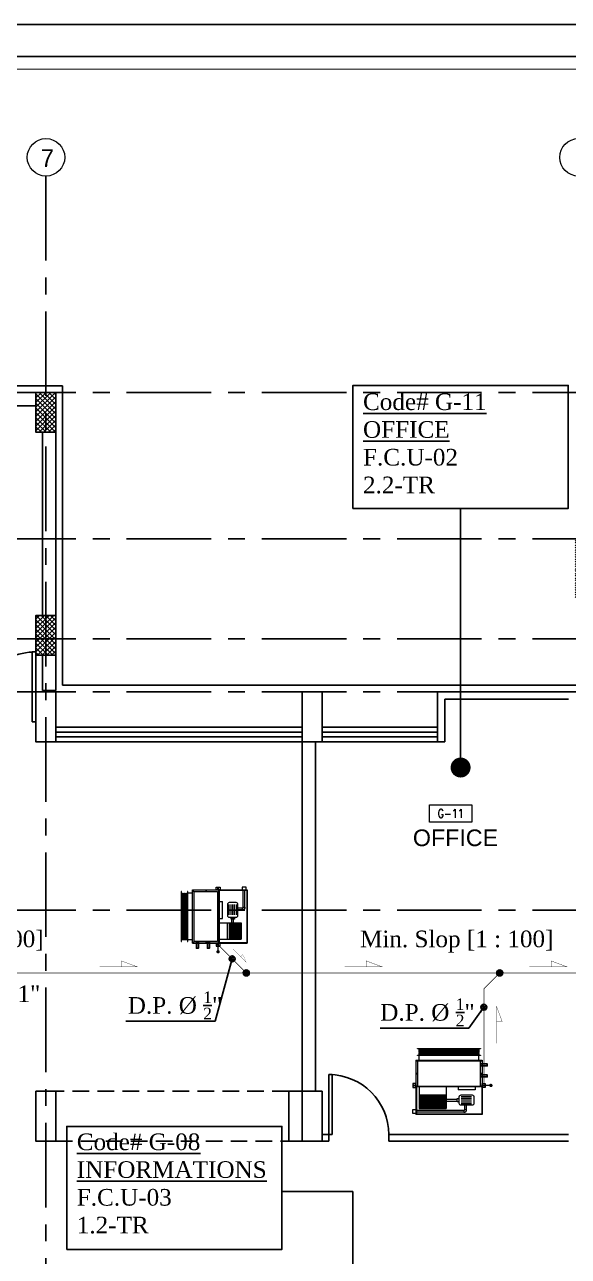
# Model space of a CAD drawing. Extents: x -711 to 2784, y 81 to 852.
# Drawn here: x -678.2 to -670.03, y 100.49 to 118.99 of the extents above; entities that cross this region are included whole.
import ezdxf
from ezdxf.enums import TextEntityAlignment as Align

# ---------------------------------------------------------------- set-up
doc = ezdxf.new("R2010")
doc.units = 0
doc.header["$MEASUREMENT"] = 0
for name, pattern in [('CENTERX2', [101.6, 63.5, -12.7, 12.7, -12.7]), ('DASHDOT', [1, 0.5, -0.25, 0, -0.25]), ('HIDDEN', [0.375, 0.25, -0.125]), ('HIDDEN-Z', [3, 2, -1])]:
    doc.linetypes.add(name, pattern=pattern)
for name, color, linetype in [('01_AC-EQUIP', 206, 'Continuous'), ('AXIS', 1, 'CENTERX2'), ('CH.W.PIPING TEXT', 4, 'Continuous'), ('COL', 2, 'Continuous'), ('COLHATCH', 5, 'Continuous'), ('column', 6, 'Continuous'), ('DASH', 1, 'Continuous'), ('DOOR', 250, 'Continuous'), ('DRAIN PIPE', 4, 'Continuous'), ('elev', 2, 'Continuous'), ('fram', 252, 'Continuous'), ('M-CH-WP-R', 40, 'HIDDEN-Z'), ('M-CH-WP-S', 142, 'Continuous'), ('M-EQBMNT', 21, 'Continuous'), ('WALL', 4, 'Continuous'), ('WIN', 5, 'Continuous'), ('ZONE TEXT', 73, 'Continuous')]:
    doc.layers.add(name, color=color, linetype=linetype)
doc.layers.add('A-SYMB-RMNU', color=4, linetype='Continuous', lineweight=9)
doc.layers.add('AXIS-TXT', color=171, linetype='Continuous', lineweight=20)
doc.styles.add('AC', font='romans.shx', dxfattribs={"height": 0.2})
doc.styles.add('ARABY', font='sosa.shx')
doc.styles.add('ROMANS-TITLE', font='ROMANS.shx', dxfattribs={"width": 0.8})
doc.dimstyles.new('IHAB', dxfattribs={"dimscale": 0, "dimtxt": 0.15, "dimasz": 0.09, "dimexe": 0.18, "dimexo": 0.0625, "dimgap": 0, "dimtad": 0, "dimtih": 1, "dimtoh": 1, "dimzin": 0, "dimdsep": 46, "dimtxsty": 'ARABY', "dimcen": 0.03, "dimse1": 1, "dimse2": 1, "dimclrd": 36, "dimclrt": 42, "dimadec": 0, "dimazin": 0, "dimtfac": 1, "dimtmove": 1, "dimatfit": 3, "dimldrblk": 'ORIGIN', "dimfxl": 1, "dimtolj": 1, "dimtzin": 0, "dimarcsym": 0})

# ---------------------------------------------------------------- blocks, each defined once
blk = doc.blocks.new('A$C16C81D8E')
at = {"layer": 'DOOR', "elevation": -0.562}
blk.add_lwpolyline([(0, 0.862), (0, 0.911), (0.911, 0.911), (0.911, 0.862)], close=True, dxfattribs=at)
at = {"layer": 'DOOR'}
blk.add_arc((0, 0.911, -0.562), 0.911, 270, 0, dxfattribs=at)
blk = doc.blocks.new('A$C7E27466D')
at = {"layer": '01_AC-EQUIP', "color": 2, "lineweight": 20}
for p, q in [((-75.3, 98.1), (-73.7, 98.7)), ((-75.3, 98.1), (-73.7, 97.6)), ((-75.3, 97.1), (-73.7, 97.6)), ((-75.3, 97.1), (-73.7, 96.6)), ((-75.3, 96.1), (-73.7, 96.6)), ((-75.3, 96.1), (-73.7, 95.6)), ((-75.3, 95.1), (-73.7, 95.6)), ((-75.3, 95.1), (-73.7, 94.6)), ((-75.3, 94.1), (-73.7, 94.6)), ((-75.3, 94.1), (-73.7, 93.6)), ((-75.3, 93.1), (-73.7, 93.6)), ((-75.3, 93.1), (-73.7, 92.5)), ((-75.3, 92), (-73.7, 92.5)), ((-6.3, 97.6), (-73.7, 97.6)), ((-6.3, 96.6), (-73.7, 96.6)), ((-6.3, 95.6), (-73.7, 95.6)), ((-6.3, 94.6), (-73.7, 94.6)), ((-6.3, 93.6), (-73.7, 93.6)), ((-6.3, 92.5), (-73.7, 92.5)), ((-4.7, 98.1), (-6.3, 98.7)), ((-4.7, 98.1), (-6.3, 97.6)), ((-4.7, 97.1), (-6.3, 97.6)), ((-4.7, 97.1), (-6.3, 96.6)), ((-4.7, 96.1), (-6.3, 96.6)), ((-4.7, 96.1), (-6.3, 95.6)), ((-4.7, 95.1), (-6.3, 95.6)), ((-4.7, 95.1), (-6.3, 94.6)), ((-4.7, 94.1), (-6.3, 94.6)), ((-4.7, 94.1), (-6.3, 93.6)), ((-4.7, 93.1), (-6.3, 93.6)), ((-4.7, 93.1), (-6.3, 92.5)), ((-4.7, 92), (-6.3, 92.5)), ((-75.3, 92), (-73.7, 91.5)), ((-75.3, 91), (-73.7, 91.5)), ((-75.3, 91), (-73.7, 90.5)), ((-75.3, 90), (-73.7, 90.5)), ((-75.3, 90), (-73.7, 89.5)), ((-6.3, 91.5), (-73.7, 91.5)), ((-6.3, 90.5), (-73.7, 90.5)), ((-4.7, 92), (-6.3, 91.5)), ((-4.7, 91), (-6.3, 91.5)), ((-4.7, 91), (-6.3, 90.5)), ((-4.7, 90), (-6.3, 90.5)), ((-4.7, 90), (-6.3, 89.5))]:
    blk.add_line(p, q, dxfattribs=at)
at = {"layer": '01_AC-EQUIP', "color": 1, "lineweight": 20}
for p, q in [((-77.8, 81), (-79.9, 81)), ((-78.9, 80.3), (-78.9, 81.7)), ((-75, 82), (-75, 89)), ((-5, 82), (-5, 89)), ((-2.2, 81), (-0.1, 81)), ((-1.1, 80.3), (-1.1, 81.7)), ((0, 82), (0, 0)), ((-77.8, 61.5), (-79.9, 61.5)), ((-78.9, 60.8), (-78.9, 62.2)), ((-2.2, 61.5), (-0.1, 61.5)), ((-1.1, 60.8), (-1.1, 62.2)), ((-77.8, 42.5), (-79.9, 42.5)), ((-78.9, 41.8), (-78.9, 43.2)), ((-62.7, 42), (-62.7, 37)), ((-37.3, 37), (-62.7, 37)), ((-37.3, 42), (-37.3, 37)), ((-30.6, 42), (-30.6, 9)), ((-6.2, 42), (-6.2, 9)), ((-2.2, 42.5), (-0.1, 42.5)), ((-1.1, 41.8), (-1.1, 43.2)), ((-58.3, 27.4), (-42.7, 27.4)), ((-58.3, 24.8), (-42.7, 24.8)), ((-58.3, 22.1), (-42.7, 22.1)), ((-58.3, 19.4), (-42.7, 19.4)), ((-30.6, 23.1), (-36, 23.1)), ((-30.6, 20.4), (-36, 20.4)), ((-6.2, 29.5), (-30.6, 29.5)), ((-30.6, 27), (-6.2, 27)), ((-30.6, 25), (-6.2, 25)), ((-30.6, 23), (-6.2, 23)), ((-30.6, 21.4), (-6.2, 21.4)), ((-30.6, 19.4), (-6.2, 19.4)), ((-54, 6.1), (-79.6, 6.1)), ((-54, 3.5), (-79.6, 3.5)), ((-58.3, 16.8), (-42.7, 16.8)), ((-54, 6.1), (-54, 3.5)), ((-52.7, 7.4), (-52.7, 14.5)), ((-52.7, 7.4), (-50, 7.4)), ((-50, 7.4), (-50, 14.5)), ((-30.6, 18.4), (-6.2, 18.4)), ((-30.6, 17.5), (-6.2, 17.5)), ((-30.6, 16.8), (-6.2, 16.8)), ((-30.6, 15.8), (-6.2, 15.8)), ((-30.6, 14.8), (-6.2, 14.8)), ((-30.6, 13.8), (-6.2, 13.8)), ((-30.6, 12.9), (-6.2, 12.9)), ((-30.6, 12.2), (-6.2, 12.2)), ((-30.6, 11.5), (-6.2, 11.5)), ((-30.6, 11), (-6.2, 11)), ((-30.6, 10.6), (-6.2, 10.6)), ((-30.6, 10.3), (-6.2, 10.3)), ((-30.6, 9.9), (-6.2, 9.9)), ((-30.6, 9.6), (-6.2, 9.6)), ((-30.6, 9.4), (-6.2, 9.4)), ((-30.6, 9.2), (-6.2, 9.2)), ((-30.6, 9), (-6.2, 9)), ((-30.6, 9), (-6.2, 9))]:
    blk.add_line(p, q, dxfattribs=at)
at = {"layer": '01_AC-EQUIP', "color": 4, "lineweight": 20}
blk.add_line((12.8, 43.8), (2.3, 43.8), dxfattribs=at)
at = {"layer": '01_AC-EQUIP', "color": 1, "linetype": 'DASHDOT', "lineweight": 20}
blk.add_line((-30.6, 16.8), (-6.2, 16.8), dxfattribs=at)
at = {"layer": '01_AC-EQUIP', "color": 2, "lineweight": 20}
for points in [[(-77.5, 98.7), (-77.5, 99.2), (-2.5, 99.2), (-2.5, 98.7)], [(-77.5, 89), (-77.5, 89.5), (-2.5, 89.5), (-2.5, 89)]]:
    blk.add_lwpolyline(points, close=True, dxfattribs=at)
at = {"layer": '01_AC-EQUIP', "color": 1, "lineweight": 20}
for points in [[(-80, 42), (0, 42), (0, 82), (-80, 82)], [(-77.5, 44.5), (-2.5, 44.5), (-2.5, 79.5), (-77.5, 79.5)], [(-84.4, 40.7), (-80, 40.7), (-80, 46.7), (-84.4, 46.7)], [(-80, 42), (-80, 0), (0, 0), (0, 42)], [(-79.6, 41.6), (-79.6, 0.4), (-0.4, 0.4), (-0.4, 41.6)], [(4.4, 40.7), (0, 40.7), (0, 46.7), (4.4, 46.7)], [(-38.6, 19.3), (-36, 19.3), (-36, 24.3), (-38.6, 24.3)], [(-84.4, 7.6), (-80, 7.6), (-80, 1.6), (-84.4, 1.6)]]:
    blk.add_lwpolyline(points, close=True, dxfattribs=at)
at = {"layer": '01_AC-EQUIP', "color": 4, "lineweight": 20, "const_width": 2.52}
blk.add_lwpolyline([(12.6, 45, 1), (13.1, 42.5, 1)], format="xyb", close=True, dxfattribs=at)
at = {"layer": '01_AC-EQUIP', "color": 1, "lineweight": 20}
blk.add_lwpolyline([(-58.8, 14.5), (-41.2, 14.5, 0.414214), (-38.6, 17.1), (-38.6, 26.4, 0.414214), (-41.2, 29.1), (-58.8, 29.1, 0.414214), (-61.4, 26.4), (-61.4, 17.1, 0.414214)], format="xyb", close=True, dxfattribs=at)
for centre in [(-82.3, 43.8), (2.3, 43.8)]:
    blk.add_circle(centre, 0.932, dxfattribs=at)
for radius in [1.33, 3.99]:
    blk.add_arc((-54, 7.4), radius, 270.0006, 0.0006, dxfattribs=at)
for centre, major_axis, start_param, end_param in [((-78.9, 81), (-0.827, 0), -1.570796, 4.712389), ((-78.9, 81), (-0.47, 0), 3.141593, 9.424778), ((-78.9, 61.5), (-0.827, 0), -1.570796, 4.712389), ((-78.9, 61.5), (-0.47, 0), 3.141593, 9.424778), ((-78.9, 42.5), (-0.827, 0), -1.570796, 4.712389), ((-78.9, 42.5), (-0.47, 0), 3.141593, 9.424778)]:
    blk.add_ellipse(centre, major_axis=major_axis, ratio=0.646018, start_param=start_param, end_param=end_param, dxfattribs=at)
at = {"layer": '01_AC-EQUIP', "color": 1, "lineweight": 20, "extrusion": (0, 0, -1)}
for centre, major_axis, start_param, end_param in [((-1.1, 81), (0.827, 0), -1.570796, 4.712389), ((-1.1, 81), (0.47, 0), 3.141593, 9.424778), ((-1.1, 61.5), (0.827, 0), -1.570796, 4.712389), ((-1.1, 61.5), (0.47, 0), 3.141593, 9.424778), ((-1.1, 42.5), (0.827, 0), -1.570796, 4.712389), ((-1.1, 42.5), (0.47, 0), 3.141593, 9.424778)]:
    blk.add_ellipse(centre, major_axis=major_axis, ratio=0.646018, start_param=start_param, end_param=end_param, dxfattribs=at)
at = {"layer": 'M-CH-WP-R', "color": 6, "linetype": 'ByBlock', "ltscale": 1.5}
blk.add_lwpolyline([(-2.5, 76.2), (-2.5, 73.2), (7.5, 73.2), (7.5, 76.2)], close=True, dxfattribs=at)
at = {"layer": 'M-CH-WP-S', "color": 5, "linetype": 'ByBlock', "ltscale": 1.5}
blk.add_lwpolyline([(-2.5, 59.7), (-2.5, 56.7), (7.5, 56.7), (7.5, 59.7)], close=True, dxfattribs=at)
blk = doc.blocks.new('A$C224F6469')
at = {"layer": '01_AC-EQUIP', "color": 1, "lineweight": 20}
for p, q in [((0, 0), (1, 0)), ((0, -0.82), (0, 0)), ((1, -0.82), (1, 0)), ((0.007, -0.004), (0.988, -0.004)), ((0.007, -0.42), (0.007, -0.004)), ((0.32, -0.168), (0.163, -0.168)), ((0.236, -0.074), (0.236, -0.145)), ((0.263, -0.074), (0.236, -0.074)), ((0.263, -0.074), (0.263, -0.145)), ((0.276, -0.035), (1, -0.035)), ((0.276, -0.061), (0.276, -0.035)), ((0.276, -0.061), (1, -0.061)), ((0.541, -0.42), (0.541, -0.09)), ((0.541, -0.09), (0.949, -0.09)), ((0.541, -0.092), (0.949, -0.092)), ((0.541, -0.094), (0.949, -0.094)), ((0.541, -0.096), (0.949, -0.096)), ((0.541, -0.099), (0.949, -0.099)), ((0.541, -0.103), (0.949, -0.103)), ((0.541, -0.106), (0.949, -0.106)), ((0.541, -0.11), (0.949, -0.11)), ((0.541, -0.115), (0.949, -0.115)), ((0.541, -0.122), (0.949, -0.122)), ((0.541, -0.129), (0.949, -0.129)), ((0.541, -0.138), (0.949, -0.138)), ((0.541, -0.148), (0.949, -0.148)), ((0.541, -0.158), (0.949, -0.158)), ((0.541, -0.168), (0.949, -0.168)), ((0.541, -0.175), (0.949, -0.175)), ((0.541, -0.184), (0.949, -0.184)), ((0.949, -0.42), (0.949, -0.09)), ((0.988, -0.42), (0.988, -0.004)), ((0.32, -0.194), (0.163, -0.194)), ((0.32, -0.221), (0.163, -0.221)), ((0.32, -0.248), (0.163, -0.248)), ((0.32, -0.274), (0.163, -0.274)), ((0.541, -0.204), (0.376, -0.204)), ((0.541, -0.231), (0.376, -0.231)), ((0.541, -0.194), (0.949, -0.194)), ((0.541, -0.214), (0.949, -0.214)), ((0.541, -0.23), (0.949, -0.23)), ((0.541, -0.25), (0.949, -0.25)), ((0.541, -0.27), (0.949, -0.27)), ((0.949, -0.295), (0.541, -0.295)), ((0, -0.42), (1, -0.42)), ((0.022, -0.425), (0.001, -0.425)), ((0.011, -0.418), (0.011, -0.432)), ((0.109, -0.37), (0.363, -0.37)), ((0.109, -0.42), (0.109, -0.37)), ((0.363, -0.42), (0.363, -0.37)), ((0.978, -0.425), (0.999, -0.425)), ((0.989, -0.418), (0.989, -0.432)), ((0.022, -0.615), (0.001, -0.615)), ((0.011, -0.608), (0.011, -0.622)), ((0.978, -0.615), (0.999, -0.615)), ((0.989, -0.608), (0.989, -0.622)), ((1, -0.82), (0, -0.82)), ((0.022, -0.81), (0.001, -0.81)), ((0.011, -0.803), (0.011, -0.817)), ((0.05, -0.82), (0.05, -0.89)), ((0.95, -0.82), (0.95, -0.89)), ((0.978, -0.81), (0.999, -0.81)), ((0.989, -0.803), (0.989, -0.817))]:
    blk.add_line(p, q, dxfattribs=at)
at = {"layer": '01_AC-EQUIP', "color": 1, "linetype": 'DASHDOT', "lineweight": 20}
blk.add_line((0.541, -0.168), (0.949, -0.168), dxfattribs=at)
at = {"layer": '01_AC-EQUIP', "color": 4, "lineweight": 20}
blk.add_line((-0.128, -0.438), (-0.023, -0.438), dxfattribs=at)
at = {"layer": '01_AC-EQUIP', "color": 2, "lineweight": 20}
for p, q in [((0.047, -0.9), (0.063, -0.895)), ((0.047, -0.9), (0.063, -0.905)), ((0.047, -0.91), (0.063, -0.905)), ((0.047, -0.91), (0.063, -0.915)), ((0.047, -0.92), (0.063, -0.915)), ((0.047, -0.92), (0.063, -0.925)), ((0.063, -0.905), (0.937, -0.905)), ((0.063, -0.915), (0.937, -0.915)), ((0.953, -0.9), (0.937, -0.895)), ((0.953, -0.9), (0.937, -0.905)), ((0.953, -0.91), (0.937, -0.905)), ((0.953, -0.91), (0.937, -0.915)), ((0.953, -0.92), (0.937, -0.915)), ((0.953, -0.92), (0.937, -0.925)), ((0.047, -0.931), (0.063, -0.925)), ((0.047, -0.931), (0.063, -0.936)), ((0.047, -0.941), (0.063, -0.936)), ((0.047, -0.941), (0.063, -0.946)), ((0.047, -0.951), (0.063, -0.946)), ((0.047, -0.951), (0.063, -0.956)), ((0.047, -0.961), (0.063, -0.956)), ((0.047, -0.961), (0.063, -0.966)), ((0.047, -0.971), (0.063, -0.966)), ((0.047, -0.971), (0.063, -0.976)), ((0.047, -0.981), (0.063, -0.976)), ((0.047, -0.981), (0.063, -0.987)), ((0.063, -0.925), (0.937, -0.925)), ((0.063, -0.936), (0.937, -0.936)), ((0.063, -0.946), (0.937, -0.946)), ((0.063, -0.956), (0.937, -0.956)), ((0.063, -0.966), (0.937, -0.966)), ((0.063, -0.976), (0.937, -0.976)), ((0.953, -0.931), (0.937, -0.925)), ((0.953, -0.931), (0.937, -0.936)), ((0.953, -0.941), (0.937, -0.936)), ((0.953, -0.941), (0.937, -0.946)), ((0.953, -0.951), (0.937, -0.946)), ((0.953, -0.951), (0.937, -0.956)), ((0.953, -0.961), (0.937, -0.956)), ((0.953, -0.961), (0.937, -0.966)), ((0.953, -0.971), (0.937, -0.966)), ((0.953, -0.971), (0.937, -0.976)), ((0.953, -0.981), (0.937, -0.976)), ((0.953, -0.981), (0.937, -0.987))]:
    blk.add_line(p, q, dxfattribs=at)
at = {"layer": '01_AC-EQUIP', "color": 1, "lineweight": 20}
blk.add_lwpolyline([(0.324, -0.145), (0.149, -0.145, 0.414214), (0.122, -0.171), (0.122, -0.264, 0.414214), (0.149, -0.291), (0.324, -0.291, 0.414214), (0.351, -0.264), (0.351, -0.171, 0.414214)], format="xyb", close=True, dxfattribs=at)
for points in [[(1.044, -0.076), (1, -0.076), (1, -0.016), (1.044, -0.016)], [(0.351, -0.193), (0.376, -0.193), (0.376, -0.243), (0.351, -0.243)], [(-0.044, -0.407), (0, -0.407), (0, -0.467), (-0.044, -0.467)], [(0.025, -0.8), (0.975, -0.8), (0.975, -0.42), (0.025, -0.42)], [(1.044, -0.407), (1, -0.407), (1, -0.467), (1.044, -0.467)]]:
    blk.add_lwpolyline(points, close=True, dxfattribs=at)
at = {"layer": '01_AC-EQUIP', "color": 4, "lineweight": 20, "const_width": 0.0252}
blk.add_lwpolyline([(-0.126, -0.45, 1), (-0.131, -0.425, 1)], format="xyb", close=True, dxfattribs=at)
at = {"layer": '01_AC-EQUIP', "color": 2, "lineweight": 20}
for points in [[(0.975, -0.89), (0.975, -0.895), (0.025, -0.895), (0.025, -0.89)], [(0.975, -0.987), (0.975, -0.992), (0.025, -0.992), (0.025, -0.987)]]:
    blk.add_lwpolyline(points, close=True, dxfattribs=at)
at = {"layer": '01_AC-EQUIP', "color": 1, "lineweight": 20}
for centre in [(-0.023, -0.438), (1.023, -0.438)]:
    blk.add_circle(centre, 0.00932, dxfattribs=at)
for radius in [0.0399, 0.0133]:
    blk.add_arc((0.276, -0.074), radius, 90.0006, 180.0006, dxfattribs=at)
at = {"layer": '01_AC-EQUIP', "color": 1, "lineweight": 20, "extrusion": (0, 0, -1)}
for centre, major_axis, start_param, end_param in [((0.011, -0.425), (-0.00827, 0), -1.570796, 4.712389), ((0.011, -0.425), (-0.0047, 0), 3.141593, 9.424778), ((0.011, -0.615), (-0.00827, 0), -1.570796, 4.712389), ((0.011, -0.615), (-0.0047, 0), 3.141593, 9.424778), ((0.011, -0.81), (-0.00827, 0), -1.570796, 4.712389), ((0.011, -0.81), (-0.0047, 0), 3.141593, 9.424778)]:
    blk.add_ellipse(centre, major_axis=major_axis, ratio=0.646018, start_param=start_param, end_param=end_param, dxfattribs=at)
at = {"layer": '01_AC-EQUIP', "color": 1, "lineweight": 20}
for centre, major_axis, start_param, end_param in [((0.989, -0.425), (0.00827, 0), -1.570796, 4.712389), ((0.989, -0.425), (0.0047, 0), 3.141593, 9.424778), ((0.989, -0.615), (0.00827, 0), -1.570796, 4.712389), ((0.989, -0.615), (0.0047, 0), 3.141593, 9.424778), ((0.989, -0.81), (0.00827, 0), -1.570796, 4.712389), ((0.989, -0.81), (0.0047, 0), 3.141593, 9.424778)]:
    blk.add_ellipse(centre, major_axis=major_axis, ratio=0.646018, start_param=start_param, end_param=end_param, dxfattribs=at)
at = {"layer": 'M-CH-WP-R', "color": 6, "linetype": 'ByBlock', "ltscale": 1.5}
blk.add_lwpolyline([(0.025, -0.762), (0.025, -0.732), (-0.075, -0.732), (-0.075, -0.762)], close=True, dxfattribs=at)
at = {"layer": 'M-CH-WP-S', "color": 5, "linetype": 'ByBlock', "ltscale": 1.5}
blk.add_lwpolyline([(0.025, -0.597), (0.025, -0.567), (-0.075, -0.567), (-0.075, -0.597)], close=True, dxfattribs=at)
at = {"layer": 'M-EQBMNT', "color": 21, "linetype": 'ByBlock', "ltscale": 1.5}
blk.add_line((0.541, -0.09), (0.949, -0.09), dxfattribs=at)
blk = doc.blocks.new('DOT')
at = {"color": 0, "linetype": 'ByBlock'}
blk.add_line((-0.5, 0), (-1, 0), dxfattribs=at)
at = {"color": 0, "linetype": 'ByBlock', "const_width": 0.5}
blk.add_lwpolyline([(-0.25, 0, 1), (0.25, 0, 1)], format="xyb", close=True, dxfattribs=at)
blk = doc.blocks.new('A-ROOM')
at = {"layer": 'A-SYMB-RMNU'}
blk.add_lwpolyline([(-425, 175), (425, 175), (425, -175), (-425, -175)], close=True, dxfattribs=at)
at = {"layer": 'A-SYMB-RMNU', "style": 'ROMANS-TITLE', "width": 0.8}
blk.add_attdef('ROOM-NO', text='', height=175, dxfattribs=at).set_placement((0, 0), align=Align.MIDDLE)

msp = doc.modelspace()

# ---------------------------------------------------------------- hatches: boundary and pattern name
at = {"layer": 'COLHATCH', "linetype": 'Continuous'}
h = msp.add_hatch(dxfattribs=at)
h.set_pattern_fill('_USER', color=252, scale=0.05, angle=45, style=0, double=1, pattern_type=0)
h.set_pattern_definition([(45, (-481.988946, 93.687133), (-0.035355339, 0.035355339), []), (135, (-481.988946, 93.687133), (-0.035355339, -0.035355339), [])])
h.paths.add_polyline_path([(-661.549, 111.267), (-661.849, 111.267), (-661.849, 110.367), (-661.549, 110.367)])
h.paths.add_polyline_path([(-659.549, 111.267), (-660.349, 111.267), (-660.349, 110.967), (-659.549, 110.967)])
h.paths.add_polyline_path([(-657.599, 109.267), (-657.899, 109.267), (-657.899, 108.667), (-657.599, 108.667)])
h.paths.add_polyline_path([(-657.199, 105.687), (-657.999, 105.687), (-657.999, 105.387), (-657.199, 105.387)])
h.paths.add_polyline_path([(-659.749, 105.687), (-660.549, 105.687), (-660.549, 105.387), (-659.749, 105.387)])
h.paths.add_polyline_path([(-659.649, 100.637), (-660.549, 100.637), (-660.549, 100.337), (-659.649, 100.337)])
h.paths.add_polyline_path([(-657.199, 100.687), (-657.999, 100.687), (-657.999, 100.387), (-657.199, 100.387)])
h.paths.add_polyline_path([(-657.553, 94.417), (-658.053, 94.417), (-658.053, 94.067), (-657.553, 94.067)])
h.paths.add_polyline_path([(-659.456, 94.417), (-660.556, 94.417), (-660.556, 94.117), (-659.703, 94.117, -0.011587), (-659.719, 93.431), (-659.47, 93.421, 0.01656)])
h.paths.add_polyline_path([(-659.651, 91.687), (-659.904, 91.687, -0.040808), (-660.493, 89.348), (-660.256, 89.267, 0.04151)])
h.paths.add_polyline_path([(-661.549, 92.287), (-661.849, 92.287), (-661.849, 91.387), (-661.549, 91.387)])
h.paths.add_polyline_path([(-665.679, 92.287), (-666.079, 92.287), (-666.079, 91.387), (-665.679, 91.387)])
h.paths.add_polyline_path([(-669.479, 92.287), (-669.929, 92.287), (-669.929, 91.387), (-669.479, 91.387)])
h.paths.add_polyline_path([(-669.729, 90.467), (-670.029, 90.467), (-670.029, 89.567), (-669.729, 89.567)])
h.paths.add_polyline_path([(-677.579, 91.837, 1), (-678.179, 91.837, 1)])
h.paths.add_polyline_path([(-677.579, 90.017, 1), (-678.179, 90.017, 1)])
h.paths.add_polyline_path([(-685.579, 91.837, 1), (-686.179, 91.837, 1)])
h.paths.add_polyline_path([(-685.579, 90.017, 1), (-686.179, 90.017, 1)])
h.paths.add_polyline_path([(-693.829, 92.287), (-694.279, 92.287), (-694.278, 91.387), (-693.828, 91.387)])
h.paths.add_polyline_path([(-693.729, 90.467), (-694.029, 90.467), (-694.029, 89.567), (-693.729, 89.567)])
h.paths.add_polyline_path([(-697.679, 92.287), (-698.079, 92.287), (-698.079, 91.387), (-697.679, 91.387)])
h.paths.add_polyline_path([(-701.909, 92.287), (-702.209, 92.287), (-702.209, 91.387), (-701.909, 91.387)])
h.paths.add_polyline_path([(-703.854, 91.687), (-704.107, 91.687, 0.04151), (-703.502, 89.267), (-703.265, 89.348, -0.040808)])
h.paths.add_polyline_path([(-703.201, 94.417), (-704.301, 94.417, 0.01656), (-704.288, 93.421), (-704.039, 93.431, -0.011587), (-704.054, 94.117), (-703.201, 94.117)])
h.paths.add_polyline_path([(-705.704, 94.417), (-706.204, 94.417), (-706.204, 94.067), (-705.704, 94.067)])
h.paths.add_polyline_path([(-705.759, 100.687), (-706.559, 100.687), (-706.559, 100.387), (-705.759, 100.387)])
h.paths.add_polyline_path([(-703.209, 100.637), (-704.109, 100.637), (-704.109, 100.337), (-703.209, 100.337)])
h.paths.add_polyline_path([(-705.759, 105.687), (-706.559, 105.687), (-706.559, 105.387), (-705.759, 105.387)])
h.paths.add_polyline_path([(-703.209, 105.687), (-704.009, 105.687), (-704.009, 105.387), (-703.209, 105.387)])
h.paths.add_polyline_path([(-705.859, 109.267), (-706.159, 109.267), (-706.159, 108.667), (-705.859, 108.667)])
h.paths.add_polyline_path([(-703.409, 111.267), (-704.209, 111.267), (-704.209, 110.967), (-703.409, 110.967)])
h.paths.add_polyline_path([(-701.909, 111.267), (-702.209, 111.267), (-702.209, 110.367), (-701.909, 110.367)])
h.paths.add_polyline_path([(-697.629, 111.267), (-698.029, 111.267), (-698.029, 110.367), (-697.629, 110.367)])
h.paths.add_polyline_path([(-693.829, 111.267), (-694.279, 111.267), (-694.279, 110.367), (-693.829, 110.367)])
h.paths.add_polyline_path([(-684.479, 113.467), (-684.779, 113.467), (-684.779, 112.867), (-684.479, 112.867)])
h.paths.add_polyline_path([(-677.729, 113.467), (-678.029, 113.467), (-678.029, 112.867), (-677.729, 112.867)])
h.paths.add_polyline_path([(-677.729, 110.117), (-678.029, 110.117), (-678.029, 109.517), (-677.729, 109.517)])
h.paths.add_polyline_path([(-679.079, 111.267), (-684.779, 111.267), (-684.779, 109.517), (-684.479, 109.517), (-684.479, 110.967), (-679.379, 110.967), (-679.379, 109.517), (-679.079, 109.517)])
h.paths.add_polyline_path([(-669.479, 111.267), (-669.929, 111.267), (-669.929, 110.367), (-669.479, 110.367)])
at = {"layer": 'DRAIN PIPE', "linetype": 'Continuous'}
for points in [[(-674.915, 104.745, 1), (-674.825, 104.745, 1)], [(-671.107, 104.745, 1), (-671.018, 104.745, 1)]]:
    msp.add_hatch(color=2, dxfattribs=at).paths.add_polyline_path(points)

# ---------------------------------------------------------------- linework, layer by layer
at = {"layer": 'AXIS', "color": 252, "linetype": 'CENTERX2', "ltscale": 0.02}
for p, q in [((-677.879, 116.716), (-677.879, 84.268)), ((-655.078, 113.467), (-708.68, 113.467)), ((-655.078, 111.267), (-708.68, 111.267)), ((-655.078, 109.767), (-708.68, 109.767)), ((-655.078, 108.967), (-708.68, 108.967)), ((-655.078, 105.687), (-708.68, 105.687))]:
    msp.add_line(p, q, dxfattribs=at)
at = {"layer": 'AXIS-TXT'}
for centre in [(-677.879, 116.998), (-669.879, 116.998)]:
    msp.add_circle(centre, 0.282, dxfattribs=at)
at = {"layer": 'CH.W.PIPING TEXT', "color": 34, "linetype": 'Continuous'}
for points in [[(-673.267, 111.724), (-670.033, 111.724), (-670.033, 113.572), (-673.267, 113.572)], [(-677.567, 100.592), (-674.334, 100.592), (-674.334, 102.44), (-677.567, 102.44)]]:
    msp.add_lwpolyline(points, close=True, dxfattribs=at)
at = {"layer": 'COL', "color": 252, "linetype": 'Continuous'}
for points in [[(-677.729, 108.967), (-678.029, 108.967), (-678.029, 108.217), (-677.729, 108.217)], [(-673.729, 108.967), (-674.029, 108.967), (-674.029, 108.217), (-673.729, 108.217)], [(-677.729, 102.967), (-678.029, 102.967), (-678.029, 102.217), (-677.729, 102.217)], [(-673.729, 102.967), (-674.029, 102.967), (-674.029, 102.217), (-673.729, 102.217)]]:
    msp.add_lwpolyline(points, close=True, dxfattribs=at)
at = {"layer": 'column', "color": 252}
for points in [[(-677.729, 113.467), (-678.029, 113.467), (-678.029, 112.867), (-677.729, 112.867)], [(-677.729, 110.117), (-678.029, 110.117), (-678.029, 109.517), (-677.729, 109.517)]]:
    msp.add_lwpolyline(points, close=True, dxfattribs=at)
at = {"layer": 'DASH', "color": 252, "linetype": 'HIDDEN'}
for p, q in [((-674.229, 102.967), (-677.729, 102.967)), ((-677.729, 102.217), (-674.229, 102.217))]:
    msp.add_line(p, q, dxfattribs=at)
at = {"layer": 'DRAIN PIPE', "color": 6, "const_width": 0.01}
for points in [[(-675.294, 105.17), (-674.87, 104.745)], [(-682.976, 104.745), (-661.582, 104.745)], [(-671.062, 104.745), (-671.301, 104.506)], [(-671.301, 103.055), (-671.301, 104.506)]]:
    msp.add_lwpolyline(points, dxfattribs=at)
at = {"layer": 'DRAIN PIPE', "color": 2, "linetype": 'Continuous'}
for points, const_width in [([(-677.071, 104.838), (-676.511, 104.838), (-676.746, 104.926), (-676.746, 104.838)], 0.005), ([(-675.069, 105.106), (-674.871, 104.907), (-674.923, 105.022), (-674.954, 104.991)], 0.0025), ([(-673.393, 104.838), (-672.833, 104.838), (-673.068, 104.926), (-673.068, 104.838)], 0.005), ([(-670.616, 104.838), (-670.056, 104.838), (-670.291, 104.926), (-670.291, 104.838)], 0.005), ([(-671.113, 103.689), (-671.113, 104.249), (-671.025, 104.014), (-671.113, 104.014)], 0.005)]:
    msp.add_lwpolyline(points, dxfattribs=dict(at, const_width=const_width))
for centre in [(-674.87, 104.745), (-671.062, 104.745)]:
    msp.add_circle(centre, 0.0448, dxfattribs=at)
at = {"layer": 'elev', "color": 252}
for p, q in [((-684.879, 113.567), (-677.629, 113.567)), ((-677.629, 109.067), (-677.629, 113.567)), ((-661.949, 109.067), (-677.629, 109.067))]:
    msp.add_line(p, q, dxfattribs=at)
at = {"layer": 'fram'}
msp.add_line((-646.067, 118.515), (-710.114, 118.515), dxfattribs=at)
for points in [[(-710.591, 118.992), (-645.591, 118.992), (-645.591, 80.992), (-710.591, 80.992)], [(-653.644, 118.515), (-710.114, 118.515), (-710.114, 81.469), (-653.644, 81.469)]]:
    msp.add_lwpolyline(points, close=True, dxfattribs=at)
at = {"layer": 'WALL', "color": 252, "linetype": 'Continuous'}
for p, q in [((-684.779, 113.467), (-677.729, 113.467)), ((-677.729, 113.467), (-677.729, 108.987)), ((-684.079, 113.267), (-678.029, 113.267)), ((-678.029, 113.267), (-678.029, 112.867)), ((-678.029, 112.867), (-677.929, 112.867)), ((-677.929, 112.867), (-677.929, 110.117)), ((-677.929, 110.117), (-678.029, 110.117)), ((-678.029, 110.117), (-678.029, 109.517)), ((-678.029, 109.517), (-677.929, 109.517)), ((-677.929, 109.517), (-677.929, 108.987)), ((-677.729, 108.967), (-678.029, 108.967)), ((-678.029, 108.967), (-678.029, 108.217)), ((-677.729, 108.987), (-677.929, 108.987)), ((-677.729, 108.967), (-677.729, 108.217)), ((-674.029, 108.217), (-674.029, 108.967)), ((-674.029, 108.967), (-673.729, 108.967)), ((-673.729, 108.967), (-673.729, 108.217)), ((-671.999, 108.967), (-671.999, 108.217)), ((-669.729, 108.967), (-671.999, 108.967)), ((-671.889, 108.857), (-671.889, 108.217)), ((-670.029, 108.857), (-671.889, 108.857)), ((-678.029, 108.217), (-677.729, 108.217)), ((-674.029, 108.217), (-674.029, 102.967)), ((-674.029, 108.217), (-674.029, 108.217)), ((-673.829, 108.217), (-673.829, 102.967)), ((-673.729, 108.217), (-673.829, 108.217)), ((-671.999, 108.217), (-671.889, 108.217)), ((-674.229, 102.967), (-674.029, 102.967)), ((-674.229, 102.217), (-674.229, 102.967)), ((-674.029, 102.967), (-674.029, 102.967)), ((-673.829, 102.967), (-673.729, 102.967)), ((-673.729, 102.967), (-673.729, 102.217)), ((-674.229, 102.217), (-673.729, 102.217))]:
    msp.add_line(p, q, dxfattribs=at)
at = {"layer": 'WALL', "linetype": 'Continuous'}
msp.add_lwpolyline([(-653.836, 118.323, 0.0192, 0.0192, 0), (-709.922, 118.323, 0.0192, 0.0192, 0), (-709.922, 81.661, 0.0192, 0.0192, 0), (-653.836, 81.661, 0.0192, 0.0192, 0)], format="xyseb", close=True, dxfattribs=at)
at = {"layer": 'WALL', "color": 252, "linetype": 'Continuous'}
msp.add_lwpolyline([(-677.729, 102.967), (-678.029, 102.967), (-678.029, 102.217), (-677.729, 102.217)], close=True, dxfattribs=at)
at = {"layer": 'WIN', "color": 252}
for p, q in [((-677.729, 108.437), (-674.029, 108.437)), ((-677.729, 108.362), (-674.029, 108.362)), ((-677.729, 108.292), (-674.029, 108.292)), ((-673.729, 108.437), (-671.999, 108.437)), ((-671.999, 108.362), (-673.729, 108.362)), ((-671.999, 108.292), (-673.729, 108.292)), ((-677.729, 108.217), (-674.029, 108.217)), ((-673.729, 108.217), (-671.999, 108.217)), ((-673.729, 102.317), (-673.629, 102.317)), ((-673.629, 102.217), (-673.729, 102.217)), ((-673.629, 102.317), (-673.629, 102.217)), ((-672.729, 102.317), (-672.729, 102.217)), ((-670.029, 102.317), (-672.729, 102.317)), ((-672.729, 102.217), (-670.029, 102.217))]:
    msp.add_line(p, q, dxfattribs=at)

# ---------------------------------------------------------------- block references
at = {"layer": '01_AC-EQUIP', "xscale": -0.009999999999990905, "yscale": 0.009999999999990905, "zscale": 0.01, "rotation": 90}
msp.add_blockref('A$C7E27466D', (-674.856, 105.192), dxfattribs=at)
at = {"layer": '01_AC-EQUIP', "rotation": 180}
msp.add_blockref('A$C224F6469', (-671.324, 102.617), dxfattribs=at)
at = {"layer": 'A-SYMB-RMNU', "xscale": 0.0007500000000391083, "yscale": 0.0007500000000106866, "zscale": 0.00075}
msp.add_blockref('A-ROOM', (-671.799, 107.14), dxfattribs=at).add_auto_attribs({'ROOM-NO': 'G-11'})
at = {"layer": 'DOOR', "color": 252}
for p, xscale, yscale, zscale, rotation in [((-679.079, 108.517, 0.648), -1.152439024390304, 1.152439024390304, 1.152439024390303, 270), ((-672.729, 102.317, 0.556), 0.9878048780488484, 0.9878048780488484, 0.9878048780488431, 90)]:
    msp.add_blockref('A$C16C81D8E', p, dxfattribs=dict(at, xscale=xscale, yscale=yscale, zscale=zscale, rotation=rotation))

# ---------------------------------------------------------------- texts
at = {"layer": 'AXIS-TXT', "style": 'ARABY'}
msp.add_text('7', height=0.27, dxfattribs=at).set_placement((-677.959, 116.851, 0))
at = {"layer": 'CH.W.PIPING TEXT', "color": 47, "linetype": 'Continuous', "char_height": 0.25, "width": 3.95146, "attachment_point": 7, "style": 'AC'}
for s, insert in [('\\A1;{\\fTimes New Roman|b0|i0|c0|p18;\\L\\C3;Code# G-11\\POFFICE\\P\\l\\C256;F.C.U-02\\L\\C3;\\P\\l\\C34;2.2-TR}', (-673.116, 111.946)), ('\\A1;{\\fTimes New Roman|b0|i0|c0|p18;\\L\\C3;Code# G-08\\PINFORMATIONS\\P\\l\\C256;F.C.U-03\\L\\C3;\\P\\l\\C34;1.2-TR}', (-677.416, 100.827))]:
    msp.add_mtext(s, dxfattribs=dict(at, insert=insert))
at = {"layer": 'DRAIN PIPE', "color": 2, "char_height": 0.25, "width": 10.22534, "attachment_point": 1, "style": 'AC'}
for insert in [(-680.819, 105.381), (-673.161, 105.381)]:
    msp.add_mtext('\\A1;{\\fTimes New Roman|b0|i0|c0|p18;Min. Slop [1 : 100]}', dxfattribs=dict(at, insert=insert))
at = {"layer": 'DRAIN PIPE', "color": 6, "char_height": 0.25, "width": 10.22534, "attachment_point": 1, "style": 'AC'}
for s, insert in [('\\A1;{\\fTimes New Roman|b0|i0|c0|p18;\\C5;Drain Pipe  %%C 1\\H1x;"}', (-680.488, 104.557)), ('\\A1;{\\fTimes New Roman|b0|i0|c0|p18;\\C5;D.P. %%C \\H0.7x;\\S1/2;\\H1.429x;"}', (-676.65, 104.467)), ('\\A1;{\\fTimes New Roman|b0|i0|c0|p18;\\C5;D.P. %%C \\H0.7x;\\S1/2;\\H1.429x;"}', (-672.857, 104.363))]:
    msp.add_mtext(s, dxfattribs=dict(at, insert=insert))
at = {"layer": 'ZONE TEXT', "linetype": 'Continuous', "insert": (-672.367, 106.9), "char_height": 0.25, "width": 3.29288, "attachment_point": 1, "style": 'AC'}
msp.add_mtext('{\\fArial|b0|i0|c0|p34;OFFICE}', dxfattribs=at)

# ---------------------------------------------------------------- leaders
at = {"layer": 'CH.W.PIPING TEXT', "color": 47, "linetype": 'Continuous'}
for points in [[(-671.65, 107.831), (-671.65, 111.724)], [(-673.267, 99.729), (-673.267, 101.461), (-674.334, 101.461)]]:
    msp.add_leader(points, dimstyle='IHAB', override={"dimscale": 1, "dimasz": 0.3, "dimclrd": 47, "dimldrblk": 'DOT'}, dxfattribs=at)
at = {"layer": 'DRAIN PIPE', "color": 6}
for points in [[(-675.082, 104.957), (-675.339, 104.018), (-676.679, 104.018)], [(-671.301, 104.23), (-671.526, 103.915), (-672.859, 103.915)]]:
    msp.add_leader(points, dimstyle='IHAB', override={"dimscale": 1, "dimldrblk": 'Origin2'}, dxfattribs=at)

doc.saveas('drawing.dxf')
